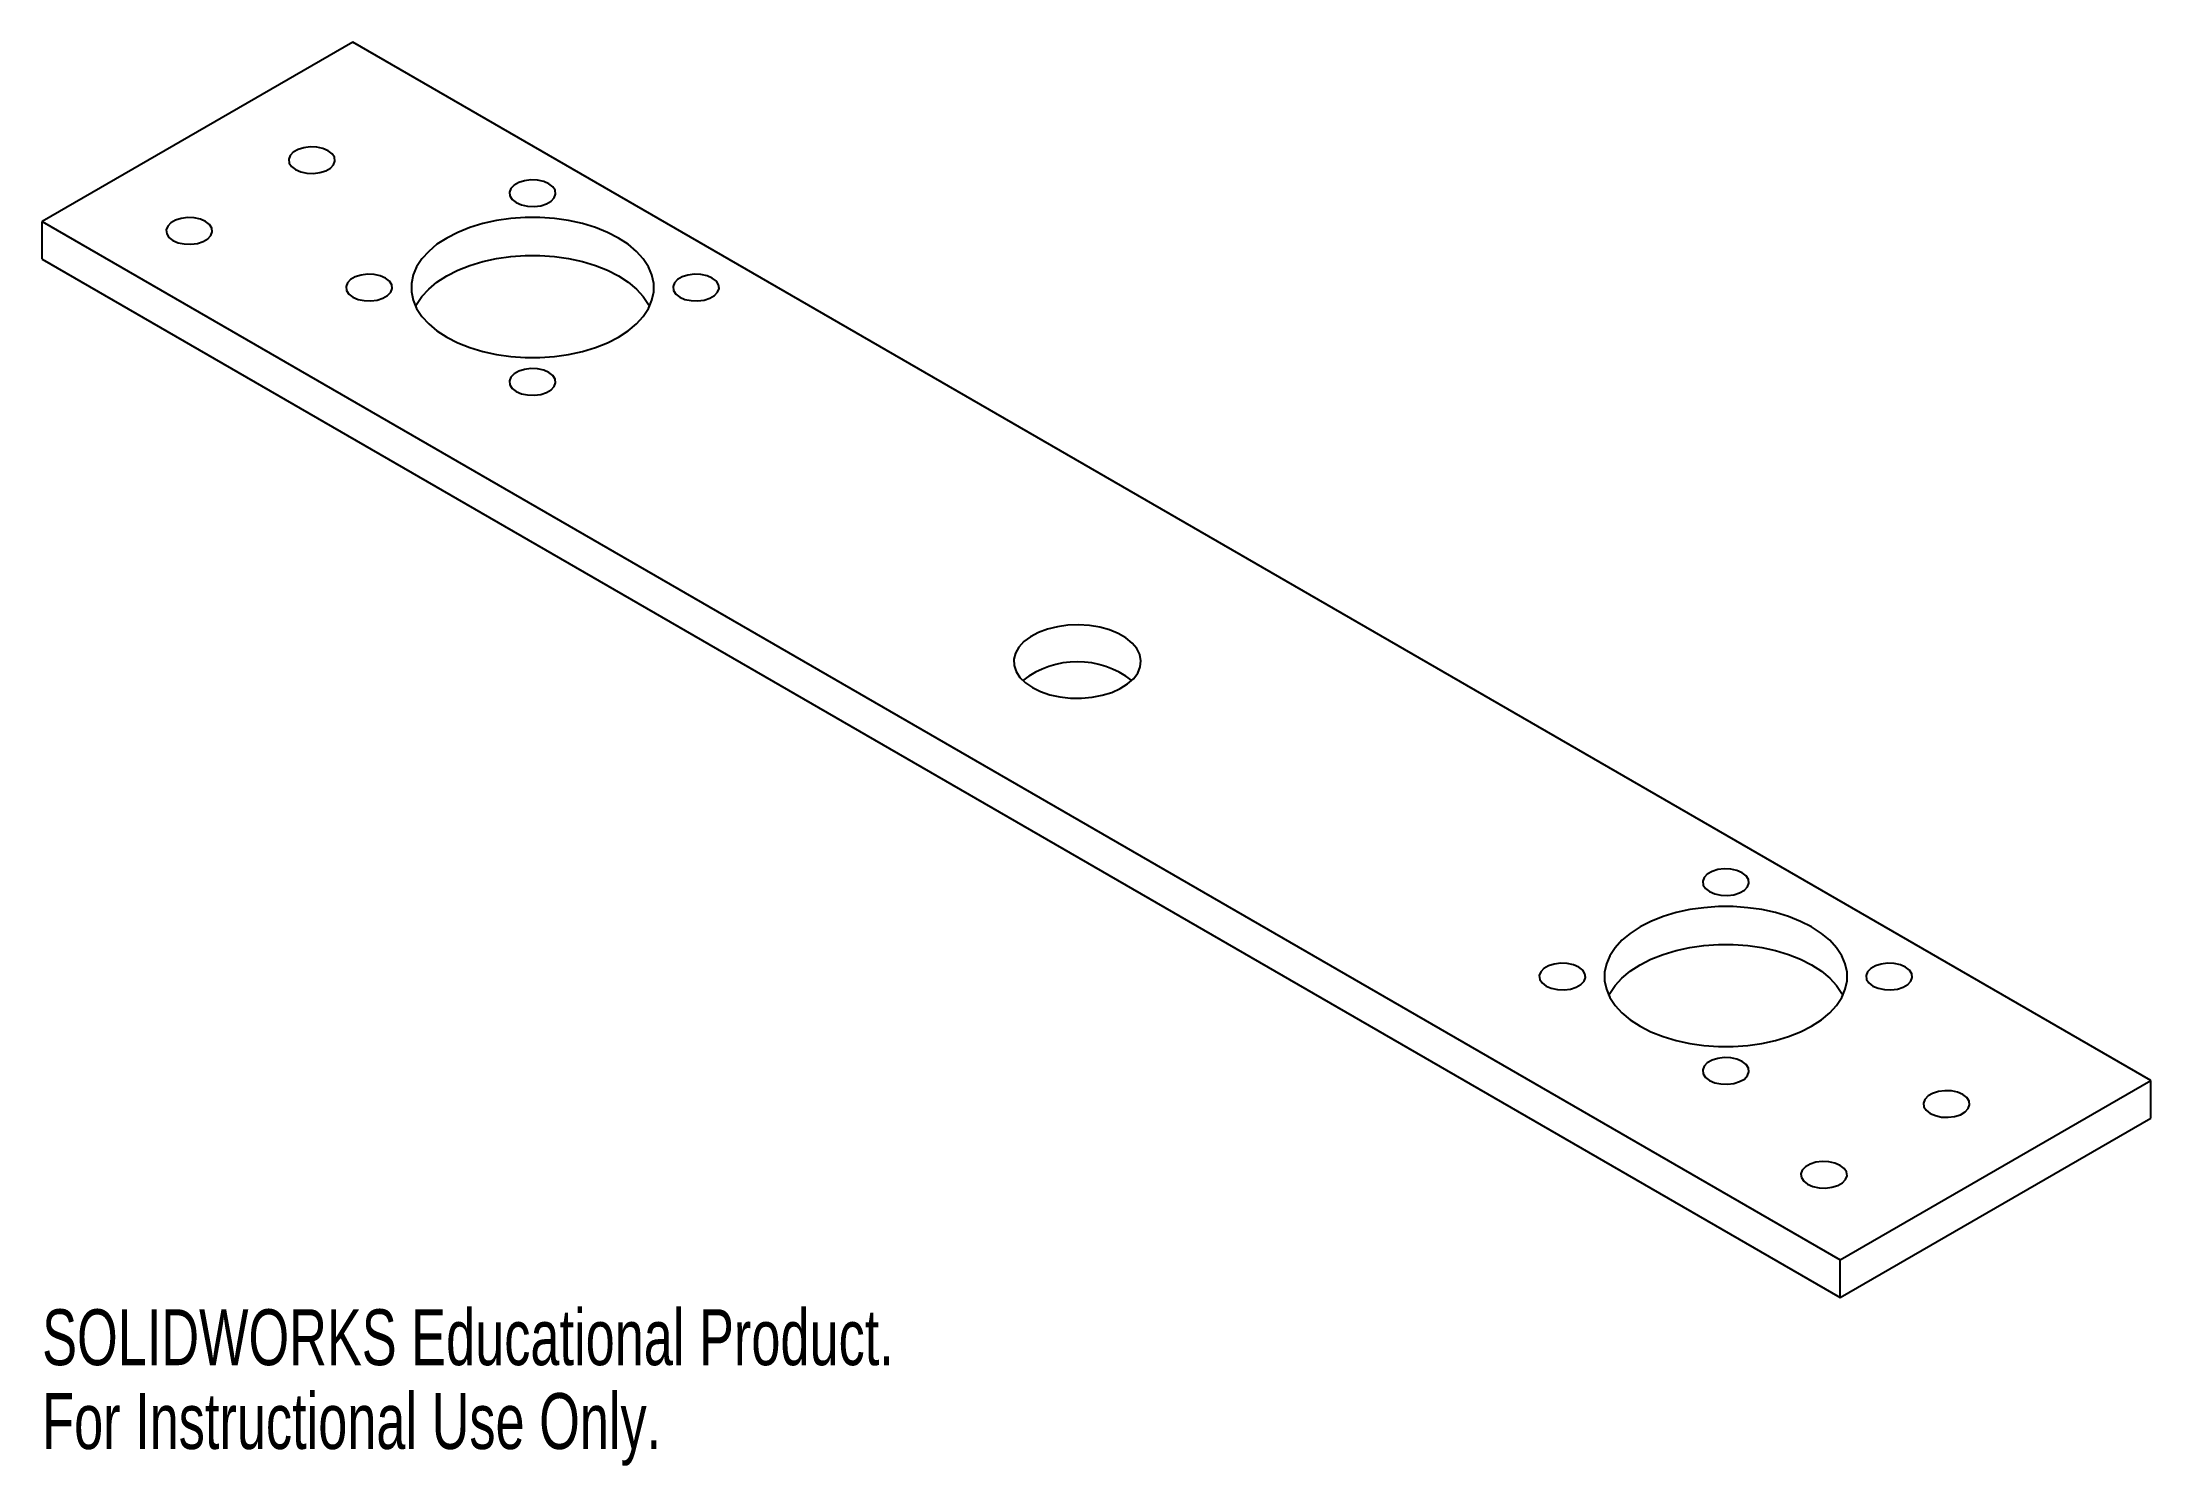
# Paper-space layout '_Isometric' of a CAD drawing. Header units: millimetres. Extents: x -83 to 99, y -63 to 60.
import ezdxf

# ---------------------------------------------------------------- set-up
doc = ezdxf.new("R2010")
doc.units = ezdxf.units.MM
doc.styles.add('SLDTEXTSTYLE0', font='TXT', dxfattribs={"width": 0.7})

psp = doc.layouts.new('_Isometric')

# ---------------------------------------------------------------- linework, layer by layer
at = {"color": 7, "linetype": 'Continuous', "lineweight": 25}
for p, q in [((-56.57, 60.41), (-83.44, 44.9)), ((98.99, -29.39), (-56.57, 60.41)), ((-83.44, 44.9), (72.12, -44.9)), ((-83.44, 41.64), (-83.44, 44.9)), ((-83.44, 41.64), (72.12, -48.17)), ((72.12, -44.9), (98.99, -29.39)), ((98.99, -32.66), (98.99, -29.39)), ((72.12, -48.17), (98.99, -32.66)), ((72.12, -48.17), (72.12, -44.9))]:
    psp.add_line(p, q, dxfattribs=at)
at = {"color": 7, "linetype": 'Continuous', "lineweight": 25, "flags": 128}
for points in [[(-58.69, 51.03), (-59.15, 51.22), (-59.68, 51.34), (-60.25, 51.36), (-60.8, 51.29), (-61.3, 51.13), (-61.71, 50.9), (-61.98, 50.61), (-62.1, 50.29), (-62.06, 49.96), (-61.86, 49.66), (-61.52, 49.39), (-61.06, 49.2), (-60.53, 49.08), (-59.96, 49.06), (-59.41, 49.13), (-58.91, 49.29), (-58.5, 49.52), (-58.23, 49.81), (-58.11, 50.13), (-58.15, 50.46), (-58.35, 50.76), (-58.69, 51.03)], [(-39.6, 48.17), (-40.05, 48.37), (-40.59, 48.48), (-41.15, 48.5), (-41.71, 48.43), (-42.21, 48.28), (-42.61, 48.04), (-42.89, 47.76), (-43.01, 47.43), (-42.97, 47.11), (-42.77, 46.8), (-42.43, 46.54), (-41.97, 46.34), (-41.44, 46.22), (-40.87, 46.2), (-40.31, 46.27), (-39.81, 46.43), (-39.41, 46.66), (-39.14, 46.95), (-39.02, 47.27), (-39.06, 47.6), (-39.26, 47.91), (-39.6, 48.17)], [(-69.3, 44.9), (-69.75, 45.1), (-70.29, 45.21), (-70.85, 45.24), (-71.41, 45.17), (-71.91, 45.01), (-72.31, 44.78), (-72.58, 44.49), (-72.71, 44.17), (-72.66, 43.84), (-72.47, 43.53), (-72.12, 43.27), (-71.67, 43.07), (-71.14, 42.96), (-70.57, 42.93), (-70.01, 43), (-69.51, 43.16), (-69.11, 43.39), (-68.84, 43.68), (-68.72, 44), (-68.76, 44.33), (-68.96, 44.64), (-69.3, 44.9)], [(-48.44, 34.9), (-47.49, 34.42), (-46.44, 34), (-45.32, 33.66), (-44.14, 33.4), (-42.9, 33.23), (-41.65, 33.14), (-40.38, 33.14), (-39.12, 33.23), (-37.89, 33.4), (-36.7, 33.66), (-35.58, 34), (-34.54, 34.42), (-33.59, 34.9), (-32.75, 35.45), (-32.03, 36.05), (-31.44, 36.7), (-30.99, 37.38), (-30.68, 38.1), (-30.53, 38.82), (-30.53, 39.55), (-30.68, 40.28), (-30.99, 40.99), (-31.44, 41.68), (-32.03, 42.32), (-32.75, 42.93), (-33.59, 43.47), (-34.54, 43.96), (-35.58, 44.38), (-36.7, 44.72), (-37.89, 44.98), (-39.12, 45.15), (-40.38, 45.24), (-41.65, 45.24), (-42.9, 45.15), (-44.14, 44.98), (-45.32, 44.72), (-46.44, 44.38), (-47.49, 43.96), (-48.44, 43.47), (-49.28, 42.93), (-50, 42.32), (-50.59, 41.68), (-51.04, 40.99), (-51.34, 40.28), (-51.49, 39.55), (-51.49, 38.82), (-51.34, 38.1), (-51.04, 37.38), (-50.59, 36.7), (-50, 36.05), (-49.28, 35.45), (-48.44, 34.9)], [(-51.12, 37.56), (-51.04, 37.73), (-50.59, 38.41), (-50, 39.06), (-49.28, 39.66), (-48.44, 40.21), (-47.49, 40.69), (-46.44, 41.11), (-45.32, 41.45), (-44.14, 41.71), (-42.9, 41.88), (-41.65, 41.97), (-40.38, 41.97), (-39.12, 41.88), (-37.89, 41.71), (-36.7, 41.45), (-35.58, 41.11), (-34.54, 40.69), (-33.59, 40.21), (-32.75, 39.66), (-32.03, 39.06), (-31.44, 38.41), (-30.99, 37.73), (-30.9, 37.56)], [(-53.74, 40), (-54.2, 40.2), (-54.73, 40.32), (-55.3, 40.34), (-55.85, 40.27), (-56.35, 40.11), (-56.76, 39.88), (-57.03, 39.59), (-57.15, 39.27), (-57.11, 38.94), (-56.91, 38.63), (-56.57, 38.37), (-56.11, 38.17), (-55.58, 38.06), (-55.01, 38.04), (-54.46, 38.11), (-53.96, 38.26), (-53.55, 38.5), (-53.28, 38.78), (-53.16, 39.11), (-53.2, 39.43), (-53.4, 39.74), (-53.74, 40)], [(-25.46, 40), (-25.91, 40.2), (-26.44, 40.32), (-27.01, 40.34), (-27.57, 40.27), (-28.07, 40.11), (-28.47, 39.88), (-28.74, 39.59), (-28.86, 39.27), (-28.82, 38.94), (-28.63, 38.63), (-28.28, 38.37), (-27.83, 38.17), (-27.3, 38.06), (-26.73, 38.04), (-26.17, 38.11), (-25.67, 38.26), (-25.27, 38.5), (-25, 38.78), (-24.88, 39.11), (-24.92, 39.43), (-25.11, 39.74), (-25.46, 40)], [(-39.6, 31.84), (-40.05, 32.04), (-40.59, 32.15), (-41.15, 32.18), (-41.71, 32.11), (-42.21, 31.95), (-42.61, 31.72), (-42.89, 31.43), (-43.01, 31.11), (-42.97, 30.78), (-42.77, 30.47), (-42.43, 30.21), (-41.97, 30.01), (-41.44, 29.9), (-40.87, 29.87), (-40.31, 29.94), (-39.81, 30.1), (-39.41, 30.33), (-39.14, 30.62), (-39.02, 30.94), (-39.06, 31.27), (-39.26, 31.58), (-39.6, 31.84)], [(2.23, 4.59), (2.94, 4.25), (3.75, 3.97), (4.62, 3.78), (5.53, 3.68), (6.47, 3.67), (7.39, 3.75), (8.28, 3.92), (9.1, 4.17), (9.84, 4.5), (10.47, 4.9), (10.97, 5.35), (11.34, 5.84), (11.56, 6.37), (11.62, 6.91), (11.52, 7.44), (11.26, 7.96), (10.86, 8.44), (10.32, 8.88), (9.66, 9.27), (8.9, 9.58), (8.06, 9.81), (7.16, 9.96), (6.23, 10.01), (5.3, 9.98), (4.39, 9.85), (3.54, 9.64), (2.75, 9.35), (2.07, 8.99), (1.5, 8.56), (1.06, 8.08), (0.77, 7.57), (0.63, 7.04), (0.65, 6.5), (0.82, 5.97), (1.15, 5.47), (1.63, 5), (2.23, 4.59)], [(60.81, -13.06), (61.27, -13.26), (61.8, -13.37), (62.37, -13.4), (62.92, -13.33), (63.42, -13.17), (63.83, -12.94), (64.1, -12.65), (64.22, -12.33), (64.18, -12), (63.98, -11.69), (63.64, -11.43), (63.18, -11.23), (62.65, -11.12), (62.08, -11.09), (61.53, -11.16), (61.03, -11.32), (60.62, -11.55), (60.35, -11.84), (60.23, -12.16), (60.27, -12.49), (60.47, -12.8), (60.81, -13.06)], [(54.8, -24.7), (55.75, -25.18), (56.79, -25.6), (57.92, -25.94), (59.1, -26.2), (60.33, -26.37), (61.59, -26.46), (62.86, -26.46), (64.12, -26.37), (65.35, -26.2), (66.53, -25.94), (67.66, -25.6), (68.7, -25.18), (69.65, -24.7), (70.49, -24.15), (71.21, -23.55), (71.8, -22.9), (72.25, -22.21), (72.55, -21.5), (72.71, -20.78), (72.71, -20.04), (72.55, -19.32), (72.25, -18.61), (71.8, -17.92), (71.21, -17.27), (70.49, -16.67), (69.65, -16.12), (68.7, -15.64), (67.66, -15.22), (66.53, -14.88), (65.35, -14.62), (64.12, -14.45), (62.86, -14.36), (61.59, -14.36), (60.33, -14.45), (59.1, -14.62), (57.92, -14.88), (56.79, -15.22), (55.75, -15.64), (54.8, -16.12), (53.96, -16.67), (53.24, -17.27), (52.65, -17.92), (52.2, -18.61), (51.9, -19.32), (51.74, -20.04), (51.74, -20.78), (51.9, -21.5), (52.2, -22.21), (52.65, -22.9), (53.24, -23.55), (53.96, -24.15), (54.8, -24.7)], [(52.11, -22.04), (52.2, -21.87), (52.65, -21.19), (53.24, -20.54), (53.96, -19.94), (54.8, -19.39), (55.75, -18.9), (56.79, -18.49), (57.92, -18.15), (59.1, -17.89), (60.33, -17.71), (61.59, -17.63), (62.86, -17.63), (64.12, -17.71), (65.35, -17.89), (66.53, -18.15), (67.66, -18.49), (68.7, -18.9), (69.65, -19.39), (70.49, -19.94), (71.21, -20.54), (71.8, -21.19), (72.25, -21.87), (72.34, -22.04)], [(46.67, -21.23), (47.12, -21.42), (47.66, -21.54), (48.23, -21.56), (48.78, -21.49), (49.28, -21.33), (49.68, -21.1), (49.96, -20.81), (50.08, -20.49), (50.04, -20.16), (49.84, -19.86), (49.5, -19.59), (49.04, -19.4), (48.51, -19.28), (47.94, -19.26), (47.38, -19.33), (46.88, -19.49), (46.48, -19.72), (46.21, -20.01), (46.09, -20.33), (46.13, -20.66), (46.33, -20.96), (46.67, -21.23)], [(74.95, -21.23), (75.41, -21.42), (75.94, -21.54), (76.51, -21.56), (77.07, -21.49), (77.57, -21.33), (77.97, -21.1), (78.24, -20.81), (78.36, -20.49), (78.32, -20.16), (78.12, -19.86), (77.78, -19.59), (77.33, -19.4), (76.79, -19.28), (76.22, -19.26), (75.67, -19.33), (75.17, -19.49), (74.77, -19.72), (74.49, -20.01), (74.37, -20.33), (74.41, -20.66), (74.61, -20.96), (74.95, -21.23)], [(60.81, -29.39), (61.27, -29.59), (61.8, -29.7), (62.37, -29.73), (62.92, -29.66), (63.42, -29.5), (63.83, -29.27), (64.1, -28.98), (64.22, -28.66), (64.18, -28.33), (63.98, -28.02), (63.64, -27.76), (63.18, -27.56), (62.65, -27.45), (62.08, -27.42), (61.53, -27.49), (61.03, -27.65), (60.62, -27.88), (60.35, -28.17), (60.23, -28.49), (60.27, -28.82), (60.47, -29.13), (60.81, -29.39)], [(79.9, -32.25), (80.36, -32.44), (80.89, -32.56), (81.46, -32.58), (82.02, -32.51), (82.52, -32.36), (82.92, -32.12), (83.19, -31.83), (83.31, -31.51), (83.27, -31.19), (83.07, -30.88), (82.73, -30.61), (82.28, -30.42), (81.74, -30.3), (81.17, -30.28), (80.62, -30.35), (80.12, -30.51), (79.72, -30.74), (79.44, -31.03), (79.32, -31.35), (79.36, -31.68), (79.56, -31.98), (79.9, -32.25)], [(69.3, -38.37), (69.75, -38.57), (70.29, -38.68), (70.85, -38.71), (71.41, -38.64), (71.91, -38.48), (72.31, -38.25), (72.58, -37.96), (72.71, -37.64), (72.66, -37.31), (72.47, -37), (72.12, -36.74), (71.67, -36.54), (71.14, -36.43), (70.57, -36.4), (70.01, -36.47), (69.51, -36.63), (69.11, -36.86), (68.84, -37.15), (68.72, -37.47), (68.76, -37.8), (68.96, -38.11), (69.3, -38.37)]]:
    psp.add_lwpolyline(points, dxfattribs=at)
at = {"color": 7, "linetype": 'Continuous', "lineweight": 25}
psp.add_arc((6.12, -0.87), 7.69, 52.1778, 127.8222, dxfattribs=at)

# ---------------------------------------------------------------- texts
at = {"color": 7, "linetype": 'Continuous', "char_height": 4.8336, "attachment_point": 1, "style": 'SLDTEXTSTYLE0'}
for s, insert in [('SOLIDWORKS Educational Product.', (-83.44, -49.19)), ('For Instructional Use Only.', (-83.44, -56.44))]:
    psp.add_mtext(s, dxfattribs=dict(at, insert=insert))

doc.saveas('drawing.dxf')
